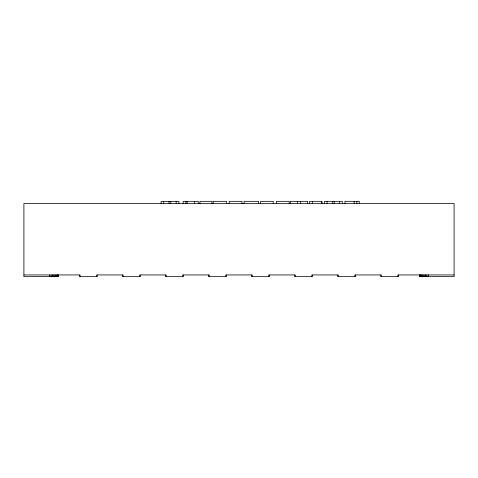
<?xml version="1.0" encoding="UTF-8"?>
<svg xmlns="http://www.w3.org/2000/svg" width="478" height="478" viewBox="0 0 478 478"><rect width="100%" height="100%" fill="white"/><g stroke="black" fill="none" stroke-linecap="round" stroke-linejoin="round"><path stroke-width="0.72" d="M23.9 274.94L79.946 274.94L79.946 276.66M454.1 274.94L398.055 274.94L398.055 276.66M428.288 274.94L428.288 276.66M426.872 274.94L426.872 276.66M425.492 274.94L425.492 276.66M424.195 274.94L424.195 276.66M423.006 274.94L423.006 276.66M421.96 274.94L421.96 276.66M421.082 274.94L421.082 276.66M420.407 274.94L420.407 276.66M419.947 274.94L419.947 276.66M419.714 274.94L419.714 276.66L454.1 276.66L454.1 203.526L23.9 203.526L23.9 276.66L58.286 276.66L58.286 274.94M398.174 274.94L398.174 276.66L380.966 276.66L380.966 274.94M381.085 276.66L381.085 274.94L355.035 274.94L355.035 276.66M359.313 203.526L359.313 201.34L344.985 201.34L344.985 203.526M356.845 201.34L356.845 203.526M355.154 274.94L355.154 276.66L337.946 276.66L337.946 274.94M354.162 201.34L354.162 203.526M342.314 203.526L342.314 201.34L324.508 201.34L324.508 203.526M339.553 201.34L339.553 203.526M338.065 276.66L338.065 274.94L312.015 274.94L312.015 276.66M334.14 201.34L334.14 203.526M332.467 201.34L332.467 203.526M327.089 201.34L327.089 203.526M322.041 203.526L322.041 201.34L309.607 201.34L309.607 203.526M321.634 201.34L321.634 203.526M312.367 201.34L312.367 203.526M312.134 274.94L312.134 276.66L294.926 276.66L294.926 274.94M307.611 203.526L307.611 201.34L290.331 201.34L290.331 203.526M300.465 201.34L300.465 203.526M297.477 201.34L297.477 203.526M295.046 276.66L295.046 274.94L268.995 274.94L268.995 276.66M289.19 203.526L289.19 201.34L276.362 201.34L276.362 203.526M273.225 203.526L273.225 201.34L260.594 201.34L260.594 203.526M269.114 274.94L269.114 276.66L251.906 276.66L251.906 274.94M258.61 203.526L258.61 201.34L244.097 201.34L244.097 203.526M252.026 276.66L252.026 274.94L225.975 274.94L225.975 276.66M242.005 203.526L242.005 201.34L229.183 201.34L229.183 203.526M226.5 203.526L226.5 201.34L213.218 201.34L213.218 203.526M226.094 274.94L226.094 276.66L208.886 276.66L208.886 274.94M211.987 203.526L211.987 201.34L199.941 201.34L199.941 203.526M209.006 276.66L209.006 274.94L182.954 274.94L182.954 276.66M198.28 203.526L198.28 201.34L183.14 201.34L183.14 203.526M194.695 201.34L194.695 203.526M187.119 201.34L187.119 203.526M185.906 201.34L185.906 203.526M183.074 274.94L183.074 276.66L165.866 276.66L165.866 274.94M178.927 203.526L178.927 201.34L161.122 201.34L161.122 203.526M176.161 201.34L176.161 203.526M170.748 201.34L170.748 203.526M169.075 201.34L169.075 203.526M165.986 276.66L165.986 274.94L139.935 274.94L139.935 276.66M163.703 201.34L163.703 203.526M140.054 274.94L140.054 276.66L122.846 276.66L122.846 274.94M122.966 276.66L122.966 274.94L96.915 274.94L96.915 276.66M97.034 274.94L97.034 276.66L79.826 276.66L79.826 274.94M58.053 274.94L58.053 276.66M57.593 274.94L57.593 276.66M56.918 274.94L56.918 276.66M56.04 274.94L56.04 276.66M54.994 274.94L54.994 276.66M53.805 274.94L53.805 276.66M52.508 274.94L52.508 276.66M51.128 274.94L51.128 276.66M49.712 274.94L49.712 276.66"/></g></svg>
